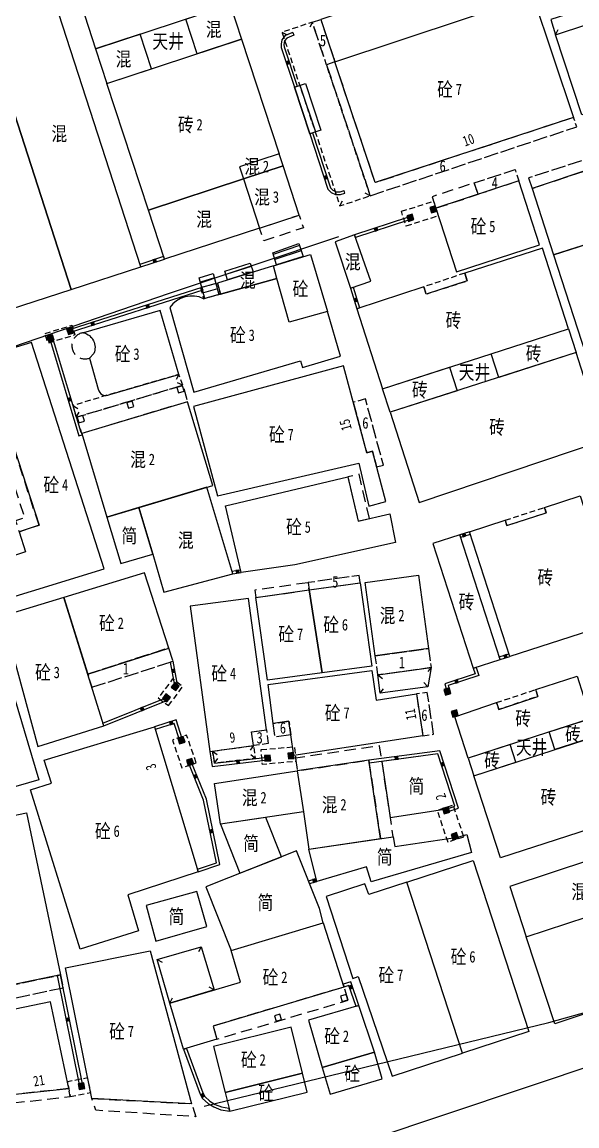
# Model space of a CAD drawing. Extents: x 395778 to 396698, y 996972 to 998012.
# Drawn here: x 396157 to 396205.3, y 997672.1 to 997768.1 of the extents above; entities that cross this region are included whole.
import ezdxf
from ezdxf.enums import TextEntityAlignment as Align

# ---------------------------------------------------------------- set-up
doc = ezdxf.new("R2010")
doc.units = 0
doc.header["$LTSCALE"] = 0.5
for name, pattern in [('X32', [1.5, 1, -0.5]), ('X39', [3, 2.5, -0.5]), ('X5', [3, 2, -1])]:
    doc.linetypes.add(name, pattern=pattern)
doc.layers.get('0').update_dxf_attribs({"linetype": 'CONTINUOUS'})
doc.layers.add('ASSIST', color=7, linetype='CONTINUOUS', plot=False)
doc.layers.add('JMD', color=6, linetype='CONTINUOUS')
doc.layers.add('门牌号', color=2, linetype='CONTINUOUS')
doc.styles.add('正等线体', font='simhei.ttf')
doc.styles.add('细等线体', font='', dxfattribs={"width": 0.8})
doc.styles.get('细等线体').set_extended_font_data('SimSun')

# ---------------------------------------------------------------- blocks, each defined once
blk = doc.blocks.new('*U0')
at = {"linetype": 'Continuous'}
for points in [[(0, 0), (0.5, 0.5), (-0.5, 0.5)], [(0, 0), (-0.5, 0.5), (-0.5, -0.5)], [(0, 0), (-0.5, -0.5), (0.5, -0.5)], [(0, 0), (0.5, -0.5), (0.5, 0.5)]]:
    blk.add_solid(points, dxfattribs=at)
blk = doc.blocks.new('gc002')
blk.add_lwpolyline([(-0.5, -0.5), (0.5, -0.5), (0.5, 0.5), (-0.5, 0.5), (-0.5, -0.5)])
at = {"linetype": 'Continuous'}
blk.add_blockref('*U0', (0, 0), dxfattribs=at)
blk = doc.blocks.new('gc291')
blk.add_lwpolyline([(-0.5, -0.5), (0.5, -0.5), (0.5, 0.5), (-0.5, 0.5), (-0.5, -0.5)])

msp = doc.modelspace()

# ---------------------------------------------------------------- linework, layer by layer
at = {"layer": 'ASSIST', "linetype": 'Continuous', "flags": 128}
for points in [[(396180.733, 997762.409), (396181.682, 997762.724), (396183.025, 997758.672), (396182.076, 997758.357)], [(396181.127, 997748.808), (396181.477, 997747.683), (396179.169, 997746.964), (396178.844, 997748.007)], [(396176.886, 997747.11), (396177.129, 997746.33), (396174.916, 997745.641), (396174.678, 997746.404)], [(396173.66, 997746.21), (396174.167, 997744.377), (396172.938, 997744.037), (396172.444, 997745.823)]]:
    msp.add_lwpolyline(points, close=True, dxfattribs=at)
for points in [[(396184.564, 997749.375), (396169.825, 997744.464), (396144.739, 997735.864), (396131.083, 997731.234)], [(396172.874, 997673.782), (396202.857, 997681.063), (396219.461, 997685.687)]]:
    msp.add_lwpolyline(points, dxfattribs=at)
at = {"layer": 'JMD', "linetype": 'Continuous'}
for p, q in [((396182.29, 997768.056), (396182.067, 997767.609)), ((396179.649, 997767.174), (396180.096, 997766.951)), ((396180.594, 997767.159), (396180.689, 997766.928)), ((396203.44, 997766.967), (396203.669, 997767.412)), ((396180.733, 997762.409), (396180.97, 997762.488)), ((396180.733, 997762.409), (396182.076, 997758.357)), ((396181.208, 997762.566), (396182.551, 997758.514)), ((396181.682, 997762.724), (396183.025, 997758.672)), ((396182.076, 997758.357), (396182.314, 997758.434)), ((396185.123, 997753.178), (396185.046, 997753.416)), ((396187.33, 997752.963), (396186.883, 997753.186)), ((396184.689, 997752.081), (396184.912, 997752.528)), ((396190.582, 997751.075), (396190.66, 997750.837)), ((396185.947, 997749.557), (396186.031, 997749.321)), ((396181.18, 997748.638), (396178.893, 997747.849)), ((396169.438, 997747.456), (396169.36, 997747.693, 2.997)), ((396181.329, 997748.161), (396179.031, 997747.407)), ((396181.477, 997747.683), (396179.169, 997746.964)), ((396167.383, 997746.772), (396167.306, 997747.01, 2.997)), ((396176.98, 997746.807), (396174.77, 997746.108)), ((396173.767, 997745.823), (396172.548, 997745.446)), ((396177.129, 997746.33), (396174.916, 997745.641)), ((396173.901, 997745.341), (396172.678, 997744.976)), ((396172.678, 997744.976), (396172.754, 997744.738)), ((396174.034, 997744.859), (396172.808, 997744.506)), ((396185.612, 997744.917), (396185.848, 997745.001)), ((396174.167, 997744.377), (396172.938, 997744.037)), ((396186.159, 997743.133), (396186.397, 997743.211)), ((396161.227, 997741.332), (396161.303, 997741.094)), ((396159.497, 997740.319), (396159.736, 997740.391)), ((396170.673, 997737.415), (396170.446, 997736.97)), ((396171.011, 997736.479), (396170.565, 997736.704)), ((396161.454, 997734.706), (396161.895, 997734.47)), ((396161.757, 997733.705), (396161.993, 997734.145)), ((396162.275, 997732.171), (396162.203, 997732.41)), ((396195.114, 997723.465), (396195.191, 997723.227)), ((396195.957, 997723.738), (396196.034, 997723.5)), ((396175.364, 997720.08), (396175.327, 997720.327)), ((396176.097, 997720.19), (396176.04, 997720.434)), ((396198.624, 997712.615), (396198.547, 997712.853)), ((396199.467, 997712.888), (396199.391, 997713.126)), ((396170.183, 997712.485), (396169.943, 997712.408)), ((396192.62, 997711.92, 3.245), (396192.327, 997711.59)), ((396196.293, 997711.861), (396196.531, 997711.938)), ((396188, 997711.281), (396188.395, 997710.974)), ((396170.56, 997710.426), (396170.314, 997710.381)), ((396188.182, 997709.691), (396188.489, 997710.086)), ((396192.337, 997710.259), (396191.997, 997710.625)), ((396193.934, 997710.075), (396194.174, 997710.143)), ((396169.783, 997709.115), (396169.69, 997709.347)), ((396164.152, 997706.86), (396164.077, 997707.099)), ((396168.553, 997706.777), (396168.629, 997706.539)), ((396170.97, 997705.718), (396170.732, 997705.642)), ((396177.171, 997705.138), (396176.867, 997704.74)), ((396173.364, 997704.628), (396173.612, 997704.661)), ((396173.612, 997704.661), (396174.013, 997704.363)), ((396177.32, 997704.019), (396176.926, 997704.326)), ((396171.786, 997703.672), (396171.554, 997703.579)), ((396173.78, 997703.61), (396174.082, 997704.008)), ((396178.221, 997703.872), (396178.193, 997704.12)), ((396187.2, 997703.871), (396187.237, 997703.624)), ((396194.118, 997699.414), (396194.04, 997699.651)), ((396172.357, 997694.152), (396172.285, 997694.391)), ((396182.042, 997693.143), (396181.972, 997693.383)), ((396182.666, 997693.326), (396182.608, 997693.569)), ((396172.631, 997687.644), (396172.391, 997687.205)), ((396168.801, 997686.541), (396169.239, 997686.299)), ((396160.375, 997685.193), (396160.13, 997685.142)), ((396173.746, 997683.897), (396173.306, 997684.135)), ((396184.966, 997684.381), (396185.046, 997684.144)), ((396169.895, 997682.751), (396170.135, 997683.19)), ((396186.331, 997682.532), (396186.094, 997682.453)), ((396171.089, 997678.74), (396171.329, 997678.811)), ((396162.31, 997675.572), (396162.065, 997675.522)), ((396175.105, 997673.336), (396175.039, 997673.602))]:
    msp.add_line(p, q, dxfattribs=at)
at = {"layer": 'JMD', "linetype": 'Continuous', "flags": 128}
for points in [[(396163.428, 997765.736), (396175.144, 997769.579), (396172.911, 997776.371), (396169.044, 997775.117), (396169.266, 997774.432), (396165.293, 997773.144), (396165.072, 997773.829), (396161.21, 997772.576)], [(396218.729, 997773.097), (396218.219, 997774.696), (396212.438, 997772.875), (396212.891, 997771.437), (396203.032, 997768.296), (396203.44, 997766.967), (396214.616, 997770.666), (396214.297, 997771.63)], [(396201.482, 997770.353), (396200.247, 997774.052), (396183.017, 997768.299), (396184.252, 997764.6)], [(396221.243, 997765.136), (396205.744, 997760.006), (396203.44, 997766.967), (396214.616, 997770.666), (396214.297, 997771.63), (396218.729, 997773.097)], [(396171.278, 997768.311), (396175.144, 997769.579), (396176.134, 997766.567), (396172.269, 997765.297)], [(396205.016, 997759.77), (396187.759, 997754.098), (396184.252, 997764.6), (396201.482, 997770.353)], [(396168.302, 997763.992), (396167.31, 997767.009), (396163.428, 997765.736), (396164.421, 997762.716)], [(396176.134, 997766.567), (396179.411, 997756.601), (396175.959, 997755.466), (396176.302, 997754.421), (396168.041, 997751.705), (396164.421, 997762.716)], [(396203.257, 997747.817), (396219.834, 997753.14), (396217.951, 997759.129), (396201.401, 997753.596)], [(396175.959, 997755.466), (396176.302, 997754.421), (396179.754, 997755.556), (396179.411, 997756.601)], [(396181.142, 997751.285), (396179.754, 997755.556), (396176.299, 997754.433), (396177.694, 997750.139)], [(396169.438, 997747.456), (396168.041, 997751.705), (396176.302, 997754.421), (396177.694, 997750.139)], [(396200.251, 997754.249), (396193.038, 997751.879), (396194.839, 997746.352), (396202.058, 997748.704)], [(396185.612, 997744.917), (396187.374, 997745.544), (396185.947, 997749.557), (396184.271, 997748.961)], [(396197.835, 997739.206), (396204.577, 997741.372), (396202.318, 997748.404), (396195.546, 997746.228), (396195.76, 997745.562), (396192.182, 997744.413), (396191.983, 997745.033), (396186.159, 997743.133), (396188.396, 997736.174)], [(396207.784, 997733.881), (396212.132, 997735.233), (396207.639, 997749.224), (396203.257, 997747.817)], [(396178.896, 997746.852), (396182.139, 997747.844), (396183.598, 997742.901), (396180.265, 997741.979), (396179.214, 997745.774)], [(396179.214, 997745.774), (396178.896, 997746.852), (396174.04, 997745.368), (396174.304, 997744.415)], [(396198.502, 997737.162), (396197.835, 997739.206), (396204.577, 997741.372), (396205.235, 997739.325)], [(396157.868, 997740.201), (396153.736, 997738.943), (396154.815, 997735.635), (396158.511, 997724.311), (396156.777, 997723.745), (396157.348, 997721.997), (396150.491, 997719.759), (396151.515, 997716.621), (396164.171, 997720.509)], [(396191.579, 997726.273), (396207.687, 997731.691), (396205.235, 997739.325), (396189.054, 997734.127)], [(396171.943, 997734.625), (396174.03, 997726.853), (396186.331, 997729.714), (396187.202, 997725.973), (396188.688, 997726.371), (396187.518, 997730.739), (396187.02, 997730.606), (396184.993, 997738.173)], [(396194.227, 997738.047), (396194.885, 997736), (396189.054, 997734.127), (396188.396, 997736.174)], [(396162.239, 997732.29), (396164.421, 997725.011), (396173.622, 997727.769), (396171.44, 997735.048)], [(396189.021, 997725.303), (396189.514, 997722.811), (396180.768, 997720.869), (396176.097, 997720.19), (396174.737, 997725.998), (396185.381, 997728.508), (396186.289, 997724.659), (396189.021, 997725.303)], [(396168.418, 997721.794), (396169.378, 997718.487), (396175.364, 997720.08), (396173.105, 997727.614), (396167.204, 997725.845)], [(396195.957, 997723.738), (396199.068, 997724.744), (396199.221, 997724.268), (396202.636, 997725.373), (396202.482, 997725.849), (396205.592, 997726.855), (396209.102, 997716.005), (396199.467, 997712.888)], [(396167.204, 997725.845), (396164.421, 997725.011), (396165.641, 997720.988), (396168.418, 997721.794)], [(396195.114, 997723.465), (396192.783, 997722.711), (396196.293, 997711.861), (396198.624, 997712.615)], [(396162.75, 997711.355), (396169.816, 997713.627), (396167.701, 997720.174), (396160.671, 997718.024)], [(396183.14, 997711.481), (396178.381, 997710.843), (396177.377, 997718.026), (396182.019, 997718.677)], [(396186.449, 997719.298), (396187.46, 997712.06), (396183.14, 997711.481), (396182.019, 997718.677)], [(396164.152, 997706.86), (396160.671, 997718.024), (396155.344, 997716.383), (396158.397, 997705.06)], [(396178.295, 997706.512), (396176.733, 997717.946), (396171.672, 997717.269), (396173.364, 997704.628), (396177.171, 997705.138), (396177.01, 997706.34)], [(396188, 997711.281), (396192.62, 997711.92), (396192.337, 997710.259), (396188.182, 997709.691)], [(396150.133, 997698.406), (396149.981, 997698.916), (396149.019, 997702.147), (396148.494, 997703.91), (396151.82, 997704.9), (396150.328, 997709.913), (396155.709, 997711.514), (396158.488, 997702.177), (396155.609, 997701.324), (396155.96, 997700.14)], [(396178.438, 997710.463), (396187.455, 997711.672), (396187.845, 997709.098), (396191.351, 997709.629), (396191.904, 997705.982), (396180.686, 997704.282), (396180.417, 997706.068), (396180.258, 997707.257), (396178.893, 997707.074)], [(396206.517, 997707.495), (396195.848, 997704.038), (396194.677, 997707.653), (396198.308, 997708.887), (396198.517, 997708.273), (396201.902, 997709.423), (396201.725, 997710.009), (396205.328, 997711.165), (396205.883, 997709.451)], [(396202.906, 997706.325), (396206.517, 997707.495), (396207.01, 997705.973), (396203.399, 997704.803)], [(396172.357, 997694.152), (396166.252, 997692.173), (396167.158, 997689.023), (396162.098, 997687.451), (396157.784, 997701.297), (396159.591, 997701.86), (396158.965, 997703.869), (396168.553, 997706.777)], [(396199.998, 997703.701), (396199.505, 997705.223), (396195.848, 997704.038), (396196.341, 997702.516)], [(396207.01, 997705.973), (396209.321, 997698.842), (396198.652, 997695.385), (396196.341, 997702.516)], [(396189.073, 997698.9), (396193.985, 997699.633), (396194.697, 997699.867), (396193.202, 997704.415), (396188.347, 997703.771)], [(396181.998, 997696.125), (396188.218, 997697.055), (396187.2, 997703.871), (396180.979, 997702.943), (396181.512, 997699.377)], [(396181.512, 997699.377), (396174.298, 997698.298), (396173.775, 997701.844), (396180.979, 997702.943)], [(396160.375, 997685.193), (396149.724, 997682.994), (396146.775, 997697.079), (396157.42, 997699.307)], [(396174.298, 997698.298), (396175.994, 997694.043), (396179.593, 997695.477), (396178.235, 997698.887)], [(396195.738, 997697.397), (396196.147, 997695.85), (396187.393, 997693.284), (396187.007, 997694.598), (396182.666, 997693.326), (396181.998, 997696.125), (396189.324, 997697.22), (396189.454, 997696.352), (396194.939, 997697.172)], [(396173.026, 997692.86), (396175.227, 997687.326), (396183.225, 997689.74), (396182.91, 997690.966), (396180.904, 997696)], [(396211.516, 997691.984), (396210.097, 997696.391), (396199.456, 997692.897), (396200.9, 997688.498)], [(396190.508, 997693.274), (396196.268, 997695.155), (396201.129, 997680.271), (396195.364, 997678.404)], [(396189.236, 997676.387), (396195.364, 997678.404), (396190.508, 997693.274), (396187.201, 997692.194), (396186.865, 997693.129), (396183.478, 997692.023), (396185.806, 997684.896), (396186.271, 997685.053)], [(396168.685, 997688.123), (396173.1, 997689.396), (396172.25, 997692.465), (396167.822, 997691.239)], [(396213.94, 997684.452), (396203.378, 997680.953), (396200.9, 997688.498), (396211.516, 997691.984)], [(396176.038, 997684.579), (396175.227, 997687.326), (396183.225, 997689.74), (396185.043, 997684.144), (396173.648, 997680.753), (396173.99, 997679.603), (396171.089, 997678.74), (396169.895, 997682.751)], [(396171.788, 997673.995), (396163.113, 997674.441), (396160.814, 997685.82), (396168.186, 997687.288)], [(396169.895, 997682.751), (396168.801, 997686.541), (396172.631, 997687.644), (396173.746, 997683.897)], [(396151.514, 997674.295), (396161.098, 997675.317), (396159.523, 997682.862), (396150.106, 997680.925)]]:
    msp.add_lwpolyline(points, close=True, dxfattribs=at)
for points, elevation in [([(396153.162, 997769.967), (396161.313, 997744.806), (396167.383, 997746.772), (396159.231, 997771.935)], 2.997), ([(396153.162, 997769.967), (396143.65, 997766.882), (396151.8, 997741.724), (396161.313, 997744.806)], 2.997), ([(396186.887, 997719.33), (396191.517, 997719.965), (396192.392, 997713.581), (396187.762, 997712.946)], 3.245), ([(396183.137, 997677.16), (396187.691, 997678.492), (396186.331, 997682.532), (396181.941, 997681.248)], -988.9), ([(396181.438, 997676.646), (396180.442, 997680.65), (396173.703, 997678.974), (396174.699, 997674.97)], -989.465), ([(396188.375, 997676.153), (396187.691, 997678.492), (396183.137, 997677.16), (396183.837, 997674.826)], -988.9), ([(396194.59, 997649.719), (396187.245, 997670.866), (396207.594, 997677.665), (396214.688, 997656.434)], 4.428), ([(396181.829, 997675.009), (396181.438, 997676.646), (396174.699, 997674.97), (396175.105, 997673.336)], -992.424)]:
    msp.add_lwpolyline(points, close=True, dxfattribs=dict(at, elevation=elevation))
at = {"layer": 'JMD', "linetype": 'X32', "flags": 128}
for points in [[(396187.33, 997752.963), (396182.29, 997768.056), (396179.649, 997767.174), (396184.689, 997752.081)], [(396190.035, 997751.608), (396192.848, 997752.483), (396193.257, 997751.207), (396190.435, 997750.323)], [(396195.546, 997746.228), (396191.983, 997745.033), (396192.182, 997744.413), (396195.76, 997745.562)], [(396172.57, 997744.961), (396172.834, 997744.008), (396174.304, 997744.415), (396174.04, 997745.368)], [(396159.04, 997740.985), (396161.382, 997741.7), (396161.64, 997740.854), (396159.298, 997740.139)], [(396171.011, 997736.479), (396170.673, 997737.415), (396164.661, 997735.676), (396161.454, 997734.706), (396161.757, 997733.705), (396161.81, 997733.721)], [(396199.068, 997724.744), (396202.482, 997725.849), (396202.636, 997725.373), (396199.221, 997724.268)], [(396169.775, 997708.614), (396171.024, 997710.272), (396170.136, 997710.94), (396168.888, 997709.282)], [(396198.308, 997708.887), (396201.725, 997710.009), (396201.902, 997709.423), (396198.517, 997708.273)], [(396172.192, 997703.638), (396171.355, 997706.057), (396170.11, 997705.626), (396170.946, 997703.207)], [(396173.612, 997704.661), (396177.171, 997705.138), (396177.32, 997704.019), (396173.78, 997703.61)], [(396177.833, 997704.787), (396180.736, 997705.046), (396180.851, 997703.76), (396177.947, 997703.501)], [(396195.462, 997697.219), (396194.545, 997699.96), (396193.15, 997699.494), (396194.067, 997696.753)], [(396161.222, 997674.613), (396163.005, 997674.973), (396162.748, 997676.246), (396160.979, 997675.889), (396161.098, 997675.317)]]:
    msp.add_lwpolyline(points, close=True, dxfattribs=at)
at = {"layer": 'JMD', "linetype": 'X39', "flags": 128}
for points in [[(396184.252, 997764.6), (396183.525, 997764.357), (396182.29, 997768.056), (396183.017, 997768.299)], [(396200.251, 997754.249), (396196.704, 997753.084), (396196.378, 997754.077), (396199.925, 997755.242)], [(396187.883, 997729.376), (396188.473, 997729.534), (396186.91, 997735.285), (396185.843, 997734.999), (396187.02, 997730.606), (396187.518, 997730.739)], [(396182.019, 997718.677), (396186.449, 997719.298), (396186.36, 997719.933), (396181.93, 997719.312)], [(396163.108, 997710.209), (396170.183, 997712.485), (396169.816, 997713.627), (396162.75, 997711.355)], [(396187.762, 997712.946), (396192.392, 997713.581), (396192.62, 997711.92), (396188, 997711.281)], [(396191.351, 997709.629), (396191.904, 997705.982), (396192.839, 997706.124), (396192.286, 997709.771)], [(396180.417, 997706.068), (396179.052, 997705.885), (396178.893, 997707.074), (396180.258, 997707.257)], [(396177.171, 997705.138), (396177.01, 997706.34), (396178.295, 997706.512), (396178.456, 997705.31)], [(396149.724, 997682.994), (396160.375, 997685.193), (396160.622, 997684.058), (396149.982, 997681.742)]]:
    msp.add_lwpolyline(points, close=True, dxfattribs=at)
at = {"layer": 'JMD', "color": 7, "linetype": 'Continuous', "flags": 128}
for points in [[(396180.594, 997767.159), (396179.921, 997766.884), (396179.631, 997766.524), (396179.569, 997766.132), (396179.584, 997765.866), (396180.733, 997762.409)], [(396182.076, 997758.357), (396183.637, 997753.521), (396183.922, 997753.24), (396184.317, 997753.062), (396184.75, 997753.057), (396185.123, 997753.178)], [(396190.582, 997751.075), (396185.947, 997749.557)], [(396172.678, 997744.976), (396161.227, 997741.332)], [(396185.612, 997744.917), (396186.159, 997743.133)], [(396159.497, 997740.319), (396161.986, 997732.084), (396162.275, 997732.171)], [(396195.957, 997723.738), (396195.114, 997723.465)], [(396175.364, 997720.08), (396176.097, 997720.19)], [(396198.624, 997712.615), (396199.467, 997712.888)], [(396170.56, 997710.426), (396170.183, 997712.485)], [(396196.293, 997711.861), (396196.449, 997711.388), (396193.809, 997710.516), (396193.934, 997710.075)], [(396164.152, 997706.86), (396169.783, 997709.115)], [(396170.97, 997705.718), (396170.439, 997707.381), (396168.553, 997706.777)], [(396173.364, 997704.628), (396173.571, 997703.334), (396178.221, 997703.872)], [(396194.118, 997699.414), (396195.013, 997699.708), (396193.375, 997704.69), (396187.2, 997703.871)], [(396172.357, 997694.152), (396174.256, 997694.79), (396173.069, 997700.476), (396171.786, 997703.672)], [(396182.042, 997693.143), (396182.666, 997693.326)], [(396162.31, 997675.572), (396160.375, 997685.193)], [(396171.089, 997678.74), (396172.526, 997674.821), (396172.738, 997674.458), (396173.231, 997674.01), (396173.715, 997673.714), (396174.325, 997673.472), (396175.105, 997673.336)]]:
    msp.add_lwpolyline(points, dxfattribs=at)
at = {"layer": 'JMD', "linetype": 'Continuous', "flags": 128}
for points in [[(396180.689, 997766.928), (396180.075, 997766.677), (396179.868, 997766.419), (396179.82, 997766.12), (396179.832, 997765.914), (396180.97, 997762.488)], [(396182.314, 997758.434), (396183.856, 997753.656), (396184.065, 997753.45), (396184.372, 997753.311), (396184.712, 997753.307), (396185.046, 997753.416)], [(396190.66, 997750.837), (396186.031, 997749.321)], [(396172.754, 997744.738), (396161.303, 997741.094)], [(396185.848, 997745.001), (396186.397, 997743.211)], [(396159.736, 997740.391), (396162.153, 997732.395), (396162.203, 997732.41)], [(396196.034, 997723.5), (396195.191, 997723.227)], [(396175.291, 997720.322), (396176.04, 997720.434)], [(396198.547, 997712.853), (396199.391, 997713.126)], [(396170.314, 997710.381), (396169.943, 997712.408)], [(396196.531, 997711.938), (396196.765, 997711.23), (396194.115, 997710.354), (396194.174, 997710.143)], [(396164.077, 997707.099), (396169.69, 997709.347)], [(396170.732, 997705.642), (396170.277, 997707.067), (396168.625, 997706.538)], [(396173.612, 997704.661), (396173.78, 997703.61), (396178.193, 997704.12)], [(396194.04, 997699.651), (396194.697, 997699.867), (396193.202, 997704.415), (396187.237, 997703.624)], [(396172.285, 997694.391), (396173.966, 997694.957), (396172.829, 997700.403), (396171.554, 997703.579)], [(396181.949, 997693.376), (396182.608, 997693.569)], [(396162.065, 997675.522), (396160.13, 997685.142)], [(396171.329, 997678.811), (396172.753, 997674.928), (396172.934, 997674.617), (396173.381, 997674.211), (396173.827, 997673.938), (396174.393, 997673.714), (396175.039, 997673.602)]]:
    msp.add_lwpolyline(points, dxfattribs=at)
at = {"layer": 'JMD', "linetype": 'X39', "flags": 128}
for points in [[(396205.016, 997759.77), (396187.759, 997754.098), (396184.252, 997764.6), (396183.525, 997764.357), (396187.33, 997752.963), (396205.287, 997758.959), (396205.016, 997759.77)], [(396201.087, 997754.512), (396201.401, 997753.596), (396217.951, 997759.129), (396219.834, 997753.14), (396220.839, 997753.513), (396218.719, 997760.23), (396201.087, 997754.512)]]:
    msp.add_lwpolyline(points, dxfattribs=at)
at = {"layer": 'JMD', "linetype": 'Continuous'}
for points in [[(396180.733, 997762.409), (396181.682, 997762.724)], [(396183.025, 997758.672), (396182.076, 997758.357)], [(396181.127, 997748.808), (396181.477, 997747.683)], [(396179.169, 997746.964), (396178.844, 997748.007)], [(396176.886, 997747.11), (396177.129, 997746.33)], [(396172.938, 997744.037), (396172.444, 997745.823)], [(396173.66, 997746.21), (396174.167, 997744.377)], [(396174.916, 997745.641), (396174.678, 997746.404)]]:
    msp.add_lwpolyline(points, dxfattribs=at)
at = {"layer": 'JMD', "linetype": 'X5', "flags": 128}
for points in [[(396196.704, 997753.084), (396196.378, 997754.077), (396192.712, 997752.872), (396193.038, 997751.879)], [(396177.694, 997750.139), (396181.142, 997751.285), (396181.51, 997750.178), (396178.062, 997749.032)], [(396171.44, 997735.048), (396162.239, 997732.29), (396161.81, 997733.721), (396171.011, 997736.479)], [(396158.511, 997724.311), (396154.815, 997735.635), (396153.865, 997735.325), (396157.25, 997724.951), (396156.467, 997724.696), (396156.777, 997723.745)], [(396187.262, 997724.888), (396186.354, 997728.738), (396185.381, 997728.508), (396186.289, 997724.659)], [(396177.288, 997718.661), (396177.377, 997718.026), (396182.019, 997718.677), (396181.93, 997719.312)], [(396180.816, 997704.05), (396180.979, 997702.943), (396187.2, 997703.871), (396188.218, 997697.055), (396189.324, 997697.22), (396188.144, 997705.129)], [(396185.414, 997683.002), (396185.043, 997684.144), (396173.648, 997680.753), (396173.99, 997679.603)], [(396161.098, 997675.317), (396151.514, 997674.295), (396151.661, 997673.561), (396161.222, 997674.613)], [(396163.113, 997674.441), (396171.788, 997673.995), (396172.162, 997672.867), (396163.449, 997673.422)]]:
    msp.add_lwpolyline(points, close=True, dxfattribs=at)
at = {"layer": 'JMD', "linetype": 'Continuous', "flags": 128}
for points, elevation in [([(396167.306, 997747.01), (396169.36, 997747.693)], 2.997), ([(396186.094, 997682.453), (396185.476, 997684.289), (396185.043, 997684.144)], -988.9)]:
    msp.add_lwpolyline(points, dxfattribs=dict(at, elevation=elevation))
at = {"layer": 'JMD', "color": 7, "linetype": 'Continuous', "flags": 128}
for points, elevation in [([(396167.383, 997746.772), (396169.438, 997747.456)], 2.997), ([(396186.331, 997682.532), (396185.633, 997684.606), (396184.966, 997684.381)], -988.9)]:
    msp.add_lwpolyline(points, dxfattribs=dict(at, elevation=elevation))
at = {"layer": 'JMD', "linetype": 'Continuous', "flags": 128}
for points in [[(396172.834, 997744.008, 0.365424), (396169.881, 997743.239), (396171.994, 997735.876), (396181.259, 997738.61), (396181.429, 997738.034), (396184.745, 997739.013), (396183.598, 997742.901), (396180.265, 997741.979), (396179.214, 997745.774), (396172.834, 997744.008)], [(396170.673, 997737.415), (396169.063, 997742.979), (396162.386, 997741.047, -0.462255), (396163.277, 997739.242), (396162.904, 997738.842), (396163.669, 997736.152, 0.524901), (396164.661, 997735.676)]]:
    msp.add_lwpolyline(points, format="xyb", close=True, dxfattribs=at)
at = {"layer": 'JMD', "linetype": 'X5', "flags": 128}
msp.add_lwpolyline([(396162.386, 997741.047, 1.130124), (396162.904, 997738.842)], format="xyb", dxfattribs=at)

# ---------------------------------------------------------------- block references
at = {"layer": 'JMD', "linetype": 'Continuous', "xscale": 0.25, "yscale": 0.25}
for p, rotation in [((396180.158, 997764.534), 288.3814699428146), ((396183.437, 997754.547), 287.8894270497586), ((396187.84, 997750.045), 198.1314387710192), ((396168.576, 997747.301), 18.4054379846035), ((396186.06, 997743.883), 287.0462910632505), ((396167.952, 997743.341), 197.6519995661967), ((396163.187, 997741.825), 197.6519995661967), ((396161.162, 997735.241), 286.8201825926753), ((396195.49, 997723.455), 197.9265137662464), ((396175.785, 997720.27), 8.534587875601156), ((396199.092, 997712.898), 17.92651376277228), ((396170.211, 997711.639), 100.3814363661615), ((396194.832, 997710.722), 198.2861961471004), ((396167.484, 997708.329), 21.82413134073118), ((396170.011, 997707.113), 197.7578983076512), ((396189.611, 997704.065), 187.5536552618988), ((396175.826, 997703.721), 6.59674101355729), ((396193.627, 997703.524), 108.2000180960796), ((396172.138, 997702.46), 111.8764080407909), ((396173.521, 997697.698), 101.7932894162879), ((396182.466, 997693.397), 16.33839504242832), ((396185.659, 997684.137), 108.6000716541335), ((396161.027, 997681.32), 101.3725627550722), ((396172.73, 997674.719), 300.2410328884469)]:
    msp.add_blockref('gc002', p, dxfattribs=dict(at, rotation=rotation))
at = {"layer": 'JMD', "linetype": 'X5', "yscale": 0.5, "zscale": 0.5}
for p, xscale, rotation in [((396190.817, 997751.043, -94.236), 0.5, 17.95643715842804), ((396192.825, 997751.775, -94.256), 0.4999999999999999, 197.9564371584281)]:
    msp.add_blockref('gc002', p, dxfattribs=dict(at, xscale=xscale, rotation=rotation))
at = {"layer": 'JMD', "linetype": 'Continuous', "yscale": 0.5, "zscale": 0.5}
for name, p, xscale, rotation in [('gc002', (396159.519, 997740.559), 0.5, 18.81976252287809), ('gc002', (396161.228, 997741.212), 0.5, 17.78417790911567), ('gc291', (396170.825, 997736.122), 0.5, 16.95635479875488), ('gc291', (396166.451, 997734.793), 0.5000000000000001, 16.95635479875491), ('gc291', (396162.147, 997733.535), 0.5, 16.95635479875491), ('gc002', (396170.367, 997710.276, -93.813), 0.5, 231.776910402261), ('gc002', (396194.042, 997709.846), 0.5, 286.1487793796574), ('gc002', (396169.598, 997709.285, -93.821), 0.5, 51.77691040226102), ('gc002', (396194.68, 997707.932), 0.5, 106.1487793786803), ('gc002', (396170.895, 997705.608, -93.592), 0.4999999999999999, 288.9037026430017), ('gc002', (396178.397, 997704.045, -93.566), 0.5, 4.818552952393907), ('gc002', (396180.435, 997704.259, -93.593), 0.5, 185.0589613296774), ('gc002', (396171.653, 997703.704, -93.538), 0.5, 108.9037026430017), ('gc002', (396193.935, 997699.51), 0.5, 287.3713982557551), ('gc002', (396194.68, 997697.259), 0.5, 287.3713982557551), ('gc291', (396185.059, 997683.191), 0.5000000000000001, 17.05754537531809), ('gc291', (396179.305, 997681.485), 0.5, 17.0575453753181), ('gc002', (396162.212, 997675.527), 0.5, 11.76550631412494)]:
    msp.add_blockref(name, p, dxfattribs=dict(at, xscale=xscale, rotation=rotation))

# ---------------------------------------------------------------- texts
at = {"layer": 'JMD', "linetype": 'Continuous', "width": 0.8}
for s, height, style, p in [('混', 1.25, '细等线体', (396173.706, 997767.438)), ('天井', 1.25, '细等线体', (396169.743, 997766.406)), ('5', 1, '正等线体', (396183.212, 997766.452)), ('混', 1.25, '细等线体', (396165.865, 997764.863)), ('混', 1.25, '细等线体', (396160.273, 997758.37, 2.997)), ('6', 1, '正等线体', (396193.63, 997755.533)), ('4', 1, '正等线体', (396198.164, 997754.079)), ('混', 1.25, '细等线体', (396172.871, 997750.924)), ('混', 1.25, '细等线体', (396185.807, 997747.228)), ('混', 1.25, '细等线体', (396176.666, 997745.617)), ('砼', 1.25, '细等线体', (396181.255, 997744.922)), ('砖', 1.25, '细等线体', (396194.567, 997742.146)), ('砖', 1.25, '细等线体', (396201.537, 997739.267)), ('天井', 1.25, '细等线体', (396196.393, 997737.627)), ('砖', 1.25, '细等线体', (396191.641, 997736.087)), ('6', 1, '正等线体', (396186.906, 997733.202)), ('砖', 1.25, '细等线体', (396198.35, 997732.842)), ('简', 1.25, '细等线体', (396166.37, 997723.418)), ('混', 1.25, '细等线体', (396171.28, 997723.008)), ('砖', 1.25, '细等线体', (396202.556, 997719.789)), ('5', 1, '正等线体', (396184.282, 997719.377)), ('砖', 1.25, '细等线体', (396195.704, 997717.663)), ('1', 1, '正等线体', (396190.083, 997712.371)), ('1', 1, '正等线体', (396166.074, 997711.834)), ('6', 1, '正等线体', (396192.039, 997707.783)), ('砖', 1.25, '细等线体', (396200.63, 997707.517)), ('6', 1, '正等线体', (396179.732, 997706.679)), ('3', 1, '正等线体', (396177.709, 997705.819)), ('砖', 1.25, '细等线体', (396204.958, 997706.149)), ('天井', 1.25, '细等线体', (396201.365, 997705.006)), ('砖', 1.25, '细等线体', (396197.923, 997703.869)), ('简', 1.25, '细等线体', (396191.341, 997701.648)), ('砖', 1.25, '细等线体', (396202.831, 997700.679)), ('简', 1.25, '细等线体', (396176.961, 997696.658)), ('简', 1.25, '细等线体', (396188.582, 997695.479)), ('混', 1.25, '细等线体', (396205.499, 997692.445)), ('简', 1.25, '细等线体', (396178.202, 997691.522)), ('简', 1.25, '细等线体', (396170.459, 997690.304)), ('砼', 1.25, '细等线体', (396185.76, 997676.659, -988.9)), ('砼', 1.25, '细等线体', (396178.267, 997674.991, -992.424))]:
    msp.add_text(s, height=height, dxfattribs=dict(at, style=style)).set_placement(p, align=Align.MIDDLE)
at = {"layer": 'JMD', "linetype": 'Continuous', "style": '细等线体', "width": 0.8}
for s, p in [('砼', (396194.513, 997762.209)), ('砖', (396171.962, 997759.136)), ('混', (396177.732, 997755.511)), ('混', (396178.596, 997752.853)), ('砼', (396197.423, 997750.297)), ('砼', (396176.493, 997740.838)), ('砼', (396166.469, 997739.194)), ('砼', (396179.883, 997732.192)), ('混', (396167.806, 997730.03)), ('砼', (396160.262, 997727.813)), ('砼', (396181.37, 997724.154)), ('混', (396189.515, 997716.456, 3.245)), ('砼', (396165.102, 997715.787)), ('砼', (396184.604, 997715.655)), ('砼', (396180.698, 997714.829)), ('砼', (396159.536, 997711.508)), ('砼', (396174.867, 997711.416)), ('砼', (396184.742, 997707.974)), ('混', (396177.52, 997700.616)), ('混', (396184.474, 997699.999)), ('砼', (396164.745, 997697.705)), ('砼', (396195.693, 997686.776)), ('砼', (396189.407, 997685.176)), ('砼', (396179.33, 997684.993)), ('砼', (396165.982, 997680.286)), ('砼', (396184.691, 997679.87, -988.9)), ('砼', (396177.445, 997677.81, -989.465))]:
    msp.add_text(s, height=1.25, dxfattribs=at).set_placement(p, align=Align.MIDDLE_RIGHT)
at = {"layer": 'JMD', "linetype": 'Continuous', "style": '正等线体', "width": 0.8}
for s, p in [('7', (396194.763, 997762.209)), ('2', (396172.212, 997759.136)), ('2', (396177.982, 997755.511)), ('3', (396178.846, 997752.853)), ('5', (396197.673, 997750.297)), ('3', (396176.743, 997740.838)), ('3', (396166.719, 997739.194)), ('7', (396180.133, 997732.192)), ('2', (396168.056, 997730.03)), ('4', (396160.512, 997727.813)), ('5', (396181.62, 997724.154)), ('2', (396189.765, 997716.456, 3.245)), ('2', (396165.352, 997715.787)), ('6', (396184.854, 997715.655)), ('7', (396180.948, 997714.829)), ('3', (396159.786, 997711.508)), ('4', (396175.117, 997711.416)), ('7', (396184.992, 997707.974)), ('2', (396177.77, 997700.616)), ('2', (396184.724, 997699.999)), ('6', (396164.995, 997697.705)), ('6', (396195.943, 997686.776)), ('2', (396179.58, 997684.993)), ('7', (396189.657, 997685.176)), ('7', (396166.232, 997680.286)), ('2', (396184.941, 997679.87, -988.9)), ('2', (396177.695, 997677.81, -989.465))]:
    msp.add_text(s, height=1, dxfattribs=at).set_placement(p, align=Align.MIDDLE_LEFT)
at = {"layer": '门牌号', "linetype": 'Continuous', "style": '细等线体', "width": 0.8}
for s, rotation, p in [('10', 19.9228, (396195.872, 997757.814)), ('15', 105.34294, (396185.177, 997733.034)), ('11', 99.94231, (396190.828, 997707.856)), ('9', 5.93163, (396175.334, 997705.851)), ('3', 109.70056, (396168.242, 997703.285)), ('2', 109.64797, (396193.453, 997700.698)), ('21', 9.24868, (396158.501, 997676.016))]:
    msp.add_text(s, height=0.9, rotation=rotation, dxfattribs=at).set_placement(p, align=Align.MIDDLE)

doc.saveas('drawing.dxf')
